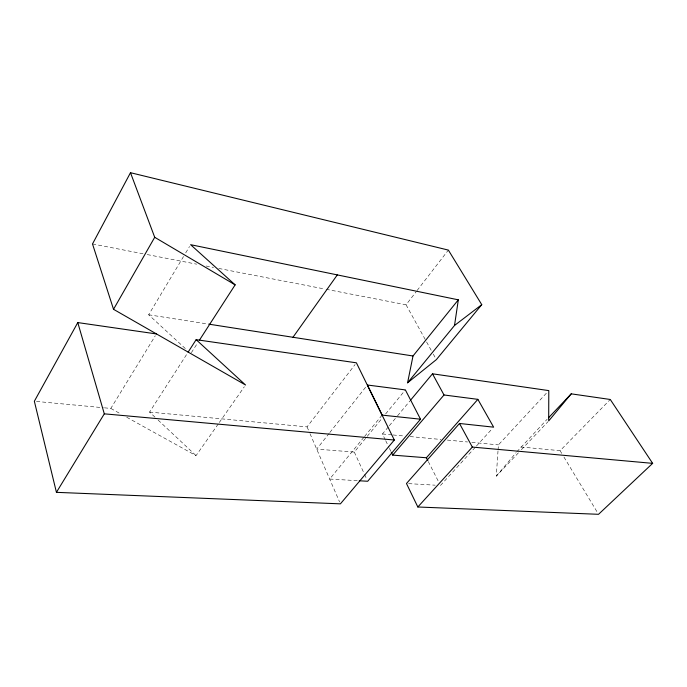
<?xml version="1.0" encoding="UTF-8"?>
<svg xmlns="http://www.w3.org/2000/svg" width="687" height="687" viewBox="0 0 687 687"><rect width="100%" height="100%" fill="white"/><g stroke="black" fill="none" stroke-linecap="round" stroke-linejoin="round"><path stroke-width="0.52" stroke-dasharray="3.44 2.58" d="M518.427 452.819L496.28 476.151L497.989 451.136M498.058 450.088L498.418 444.875L548.063 391.384M185.318 348.541L148.658 314.775L183.532 256.517M185.713 252.876L189.526 246.504M104.433 407.829L110.805 408.43L155.305 335.754M155.004 417.164L149.577 412.08L186.95 353.977M191.355 352.68L197.693 342.865M126.726 417.249L196.053 455.644L218.672 423.381M219.282 422.514L244.34 386.764M149.577 412.08L307.063 426.885L355.102 364.505M326.093 289.279L406.06 304.796L416.468 291.331M417.121 290.489L448.362 250.094M329.193 433.317L316.698 449.118L354.303 452.08L366.557 437.164M329.846 432.484L366.016 386.738M363.938 437.25L329.666 479.054L358.185 480.711M364.608 436.425L382.084 415.111M367.236 436.331L382.221 418.1M385.622 413.952L405.373 389.915M385.244 439.74L382.453 433.978L388.619 426.558M389.306 425.734L396.846 416.666M397.533 415.841L409.873 401.002M496.28 476.151L516.109 452.664M516.796 451.848L547.153 419.259M440.453 485.486L475.67 446.868M476.383 446.086L492.193 428.748M521.381 449.71L547.951 421.715M520.901 446.988L560.103 450.681L610.271 399.482M408.593 483.639L435.146 485.177M36.471 401.44L103.368 407.735M382.453 433.978L392.028 434.871M393.093 434.974L404.789 436.073M410.113 436.571L440.968 439.474M447.349 440.075L467.564 441.981M471.823 442.376L498.418 444.875M148.658 314.775L207.646 323.972M92.505 243.954L143.008 253.752M147.216 254.568L196.671 264.169M206.143 266.006L213.511 267.432M218.767 268.454L325.037 289.072M110.805 408.43L121.11 414.141M158.104 420.066L196.053 455.644M560.103 450.681L561.743 453.403M563.941 457.044L597.45 512.493M406.06 304.796L426.086 341.035M426.593 341.971L431.221 350.336M433.274 354.054L435.326 357.772M428.327 461.587L439.002 482.618M385.708 440.702L388.971 447.426M389.435 448.388L390.834 451.265M354.303 452.08L364.119 473.48M364.565 474.451L366.798 479.32M307.063 426.885L309.579 432.681M310 433.652L339.584 501.939"/><path stroke-width="1.03" d="M458.323 299.833L413.007 355.986L407.58 382.796L454.519 325.475L458.323 299.833L190.617 244.684L235.143 284.865L199.428 340.185M407.58 382.796L436.357 359.627L481.759 304.659L448.362 250.094L130.487 172.695L92.505 243.954L113.527 309.305L245.56 385.012L196.147 339.67L188.101 352.191M156.413 333.934L77.777 322.581L34.35 401.242L56.428 492.339L340.409 503.846L394.321 440.024L356.398 362.813L196.147 339.67M113.527 309.305L154.712 237.29L130.487 172.695M56.428 492.339L104.304 413.84L77.777 322.581M292.971 337.274L337.308 274.903M382.084 415.111L420.521 419.199L405.373 389.915L367.382 385.012L382.135 415.042M410.56 400.178L432.492 373.805L548.793 390.602L548.69 420.933L571.223 393.84L610.271 399.482L652.65 463.356L598.54 514.305L417.842 506.989L406.464 483.511L459.509 423.475L493.635 427.168L477.869 399.345L444.008 394.973L432.492 373.805M420.521 419.199L367.691 481.261L359.241 480.771M391.298 452.226L392.698 455.112L444.008 394.973M392.698 455.112L426.387 457.765L477.869 399.345M417.842 506.989L472.33 447.074L652.65 463.356M548.612 417.722L571.223 393.84M454.519 325.475L481.759 304.659M104.304 413.84L394.321 440.024M208.702 324.135L413.007 355.986M154.712 237.29L235.143 284.865M459.509 423.475L472.33 447.074M426.387 457.765L427.838 460.633"/></g></svg>
